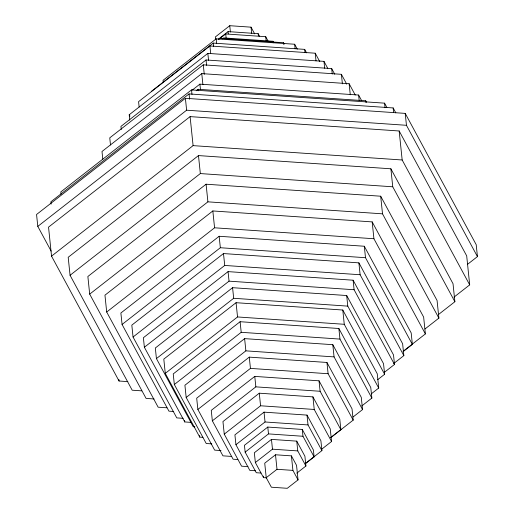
<?xml version="1.0" encoding="UTF-8"?>
<svg xmlns="http://www.w3.org/2000/svg" width="514" height="514" viewBox="0 0 514 514"><rect width="100%" height="100%" fill="white"/><g stroke="black" fill="none" stroke-linecap="round" stroke-linejoin="round"><path stroke-width="0.77" d="M254.668 33.86L251.044 27.165L229.752 25.7L215.334 36.957L215.584 39.347M297.304 49.138L294.657 44.243L216.169 38.846L163.034 80.332L163.266 82.581M151.296 91.441L213.22 43.092L304.68 49.376L306.575 52.878M218.187 39.315L228.068 31.605L258.15 33.667L259.647 36.436M319.759 61.59L315.223 53.205L209.898 45.964L138.587 101.637L139.14 107.034M218.791 39.36L225.723 33.95L265.719 36.7L268.372 41.621M222.44 38.878L223.699 37.895L272.998 41.281L273.756 42.681M129.766 120.141L129.213 114.77L207.842 53.385L323.974 61.365L327.759 68.368M334.73 74.215L331.697 68.6L206.03 59.971L120.951 126.393L121.265 129.47M346.738 84.193L341.405 74.318L203.281 64.828L109.758 137.842L110.497 144.987M355.225 94.994L349.134 83.731L201.771 73.605L101.997 151.495L102.813 159.372M386.856 107.381L384.575 103.16L191.523 89.899L60.813 191.94L61.05 194.215M192.307 90.066L199.895 84.142L358.618 95.045L361.65 100.667M395.819 112.874L393.152 107.94L189.049 93.921L50.86 201.803L51.098 204.097M467.354 264.479L477.442 256.602L476.208 244.69L405.218 113.388L185.393 98.29L36.558 214.486L37.792 226.391L51.149 251.102M196.207 90.76L198.102 89.282L365.717 100.795L366.482 102.209M37.792 226.391L186.627 110.202L406.452 125.3L477.442 256.602M453.894 297.201L469.693 284.872L466.693 255.863L399.172 130.986L190.096 116.62L48.541 227.13L51.535 256.139L119.055 381.015L127.864 381.626M51.535 256.139L193.097 145.629L402.173 159.989L469.693 284.872M438.442 314.555L454.884 301.718L453.027 283.722L390.891 168.798L198.475 155.581L68.201 257.283L70.058 275.279L132.194 390.203L141.78 390.858M70.058 275.279L200.338 173.571L392.747 186.794L454.884 301.718M424.988 328.979L438.898 318.121L437.073 300.491L380.688 196.207L206.088 184.211L87.868 276.5L89.693 294.13L146.079 398.414L154.084 398.967M89.693 294.13L207.907 201.841L382.512 213.837L438.898 318.121M403.297 351.158L425.38 333.92L423.639 317.074L372.181 221.9L212.835 210.952L104.952 295.177L106.694 312.024L158.151 407.197L166.954 407.801M106.694 312.024L214.576 227.798L373.922 238.747L425.38 333.92M402.925 351.782L412.369 344.406L411.187 332.944L364.31 246.245L219.157 236.273L120.88 313L122.069 324.462L168.939 411.155L173.726 411.483M122.069 324.462L220.345 247.735L365.499 257.707L412.369 344.406M393.73 363.514L403.85 355.617L402.623 343.737L358.894 262.866L223.494 253.563L131.822 325.131L133.049 337.011L176.771 417.888L183.183 418.325M133.049 337.011L224.721 265.442L360.121 274.746L403.85 355.617M384.382 372.329L394.495 364.439L393.506 354.911L353.118 280.214L228.062 271.623L143.387 337.724L144.37 347.252L184.757 421.949L191.131 422.386M144.37 347.252L229.045 281.152L354.107 289.742L394.495 364.439M377.719 379.673L384.626 374.276L383.534 363.687L346.687 295.531L232.585 287.692L155.331 348.004L156.423 358.599L193.27 426.748L194.87 426.858M156.423 358.599L233.677 298.287L347.779 306.126L384.626 374.276M371.185 393.923L378.728 388.038L377.25 373.768L342.787 310.026L236.061 302.695L163.805 359.106L165.277 373.37L199.74 437.118L202.927 437.337M165.277 373.37L237.539 316.958L344.258 324.295L378.728 388.038M361.766 405.964L371.86 398.087L370.767 387.492L338.867 328.497L240.109 321.713L173.237 373.916L174.33 384.511L206.23 443.505L211.8 443.884M174.33 384.511L241.201 332.307L339.966 339.092L371.86 398.087M353.118 416.938L362.543 409.574L361.278 397.354L332.802 344.688L244.619 338.63L184.911 385.237L186.171 397.457L214.653 450.129L221.007 450.566M186.171 397.457L245.878 350.85L334.068 356.902L362.543 409.574M330.656 437.716L353.189 420.118L352.026 408.855L326.943 362.466L249.277 357.127L196.689 398.183L197.858 409.446L222.935 455.834L231.743 456.445M197.858 409.446L250.44 368.397L328.112 373.729L353.189 420.118M330.772 437.53L340.866 429.653L339.78 419.199L319.033 380.816L254.771 376.402L211.26 410.371L212.346 420.825L233.093 459.201L237.853 459.529M212.346 420.825L255.85 386.856L320.113 391.27L340.866 429.653M321.539 449.332L331.556 441.507L330.258 428.927L312.93 396.879L259.274 393.191L222.947 421.551L224.252 434.137L241.574 466.185L247.986 466.622M224.252 434.137L260.579 405.777L314.234 409.459L331.556 441.507M305.457 463.455L321.912 450.611L320.897 440.774L307.012 415.1L264.023 412.144L234.911 434.87L235.926 444.706L249.81 470.381L255.387 470.766M235.926 444.706L265.038 421.981L308.027 424.937L321.912 450.611M305.277 463.763L314.112 456.869L313.405 450.026L302.264 429.434L267.788 427.063L244.439 445.291L245.146 452.127L256.28 472.726L260.983 473.047M245.146 452.127L268.494 433.9L302.971 436.27L314.112 456.869M296.751 473.176L305.92 466.018L304.911 456.233L296.745 441.134L271.463 439.393L254.34 452.763L255.355 462.542L263.521 477.641L266.676 477.859M255.355 462.542L272.471 449.178L297.76 450.913L305.92 466.018M275.498 454.774L264.729 463.185L266.226 477.705L271.366 487.208L287.275 488.3L298.049 479.89L296.546 465.369L291.412 455.867L275.498 454.774L277.001 469.295L266.226 477.705M220.056 38.37L283.484 42.726L284.242 44.133M277.001 469.295L292.909 470.387L298.049 479.89M129.213 114.77L129.971 116.17M405.218 113.388L406.452 125.3M399.172 130.986L402.173 159.989M393.152 107.94L393.628 112.527M384.575 103.16L385.044 107.715M390.891 168.798L392.747 186.794M380.688 196.207L382.512 213.837M365.717 100.795L365.878 102.292M372.181 221.9L373.922 238.747M358.618 95.045L359.157 100.275M349.134 83.731L350.272 94.749M364.31 246.245L365.499 257.707M341.405 74.318L342.388 83.846M358.894 262.866L360.121 274.746M331.697 68.6L332.25 73.984M353.118 280.214L354.107 289.742M323.974 61.365L324.687 68.272M346.687 295.531L347.779 306.126M342.787 310.026L344.258 324.295M315.223 53.205L316.02 60.909M338.867 328.497L339.966 339.092M304.68 49.376L305.014 52.563M332.802 344.688L334.068 356.902M294.657 44.243L295.126 48.74M326.943 362.466L328.112 373.729M319.033 380.816L320.113 391.27M283.484 42.726L283.644 44.307M312.93 396.879L314.234 409.459M272.998 41.281L273.152 42.765M307.012 415.1L308.027 424.937M265.719 36.7L266.123 40.657M302.264 429.434L302.971 436.27M258.15 33.667L258.388 35.922M296.745 441.134L297.76 450.913M251.044 27.165L251.706 33.538M291.412 455.867L292.909 470.387M229.752 25.7L230.413 32.074M271.463 439.393L272.471 449.178M228.068 31.605L228.3 33.86M267.788 427.063L268.494 433.9M225.723 33.95L226.128 37.914M264.023 412.144L265.038 421.981M259.274 393.191L260.579 405.777M254.771 376.402L255.85 386.856M263.361 476.137L263.521 477.641M249.277 357.127L250.44 368.397M216.169 38.846L216.638 43.349M244.619 338.63L245.878 350.85M213.22 43.092L213.548 46.279M240.109 321.713L241.201 332.307M209.898 45.964L210.695 53.674M236.061 302.695L237.539 316.958M232.585 287.692L233.677 298.287M207.842 53.385L208.555 60.292M228.062 271.623L229.045 281.152M206.03 59.971L206.589 65.349M223.494 253.563L224.721 265.442M203.281 64.828L204.264 74.357M219.157 236.273L220.345 247.735M201.771 73.605L202.908 84.63M199.895 84.142L200.434 89.372M212.835 210.952L214.576 227.798M198.102 89.282L198.256 90.772M206.088 184.211L207.907 201.841M198.475 155.581L200.338 173.571M191.523 89.899L191.992 94.447M189.049 93.921L189.602 99.273M190.096 116.62L193.097 145.629M185.393 98.29L186.627 110.202M199.58 435.531L199.74 437.118M184.597 420.362L184.757 421.949M118.895 379.448L119.055 381.015"/></g></svg>
